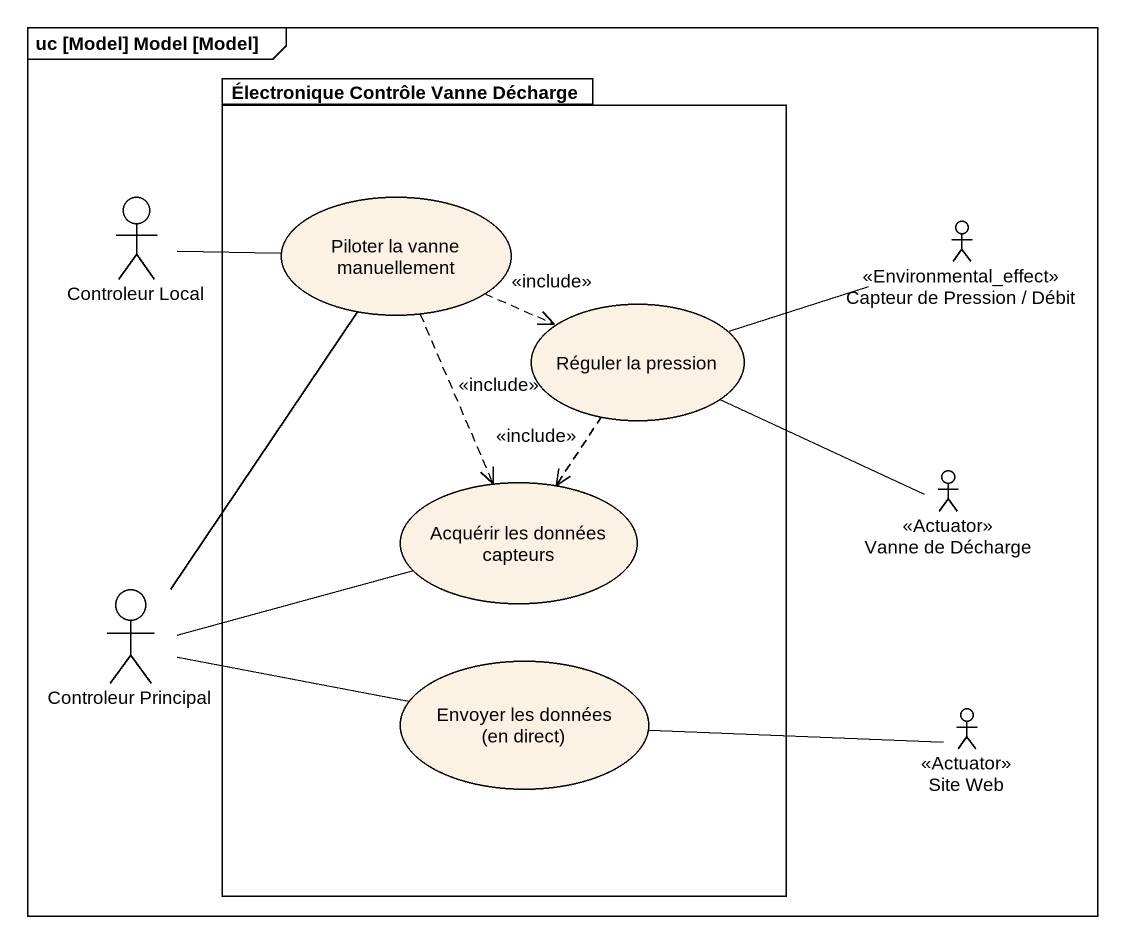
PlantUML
@startuml
mainframe uc [Model] Model [Model]
package "Électronique Contrôle Vanne Décharge" as Électronique_Contrôle_Vanne {
  usecase "Piloter la vanne manuellement" as Piloter_la_vanne
  usecase "Réguler la pression" as Réguler_la_pression
  usecase "Acquérir les données capteurs" as Acquérir_les_données
  usecase "Envoyer les données (en direct)" as Envoyer_les_données_en
}
actor "Controleur Local" as Controleur_Local
actor "Capteur de Pression / Débit" as Capteur_de_Pression_Débit <<Environmental_effect>>
actor "Vanne de Décharge" as Vanne_de_Décharge <<Actuator>>
actor "Controleur Principal" as Controleur_Principal
actor "Site Web" as Site_Web <<Actuator>>
Controleur_Local -right- Piloter_la_vanne
Piloter_la_vanne .right.> Réguler_la_pression : <<include>>
Piloter_la_vanne ..> Acquérir_les_données : <<include>>
Capteur_de_Pression_Débit -left- Réguler_la_pression
Réguler_la_pression ..> Acquérir_les_données : <<include>>
Vanne_de_Décharge -left- Réguler_la_pression
Controleur_Principal -up- Piloter_la_vanne
Controleur_Principal -right- Acquérir_les_données
Controleur_Principal -right- Envoyer_les_données_en
Site_Web -left- Envoyer_les_données_en
@enduml
